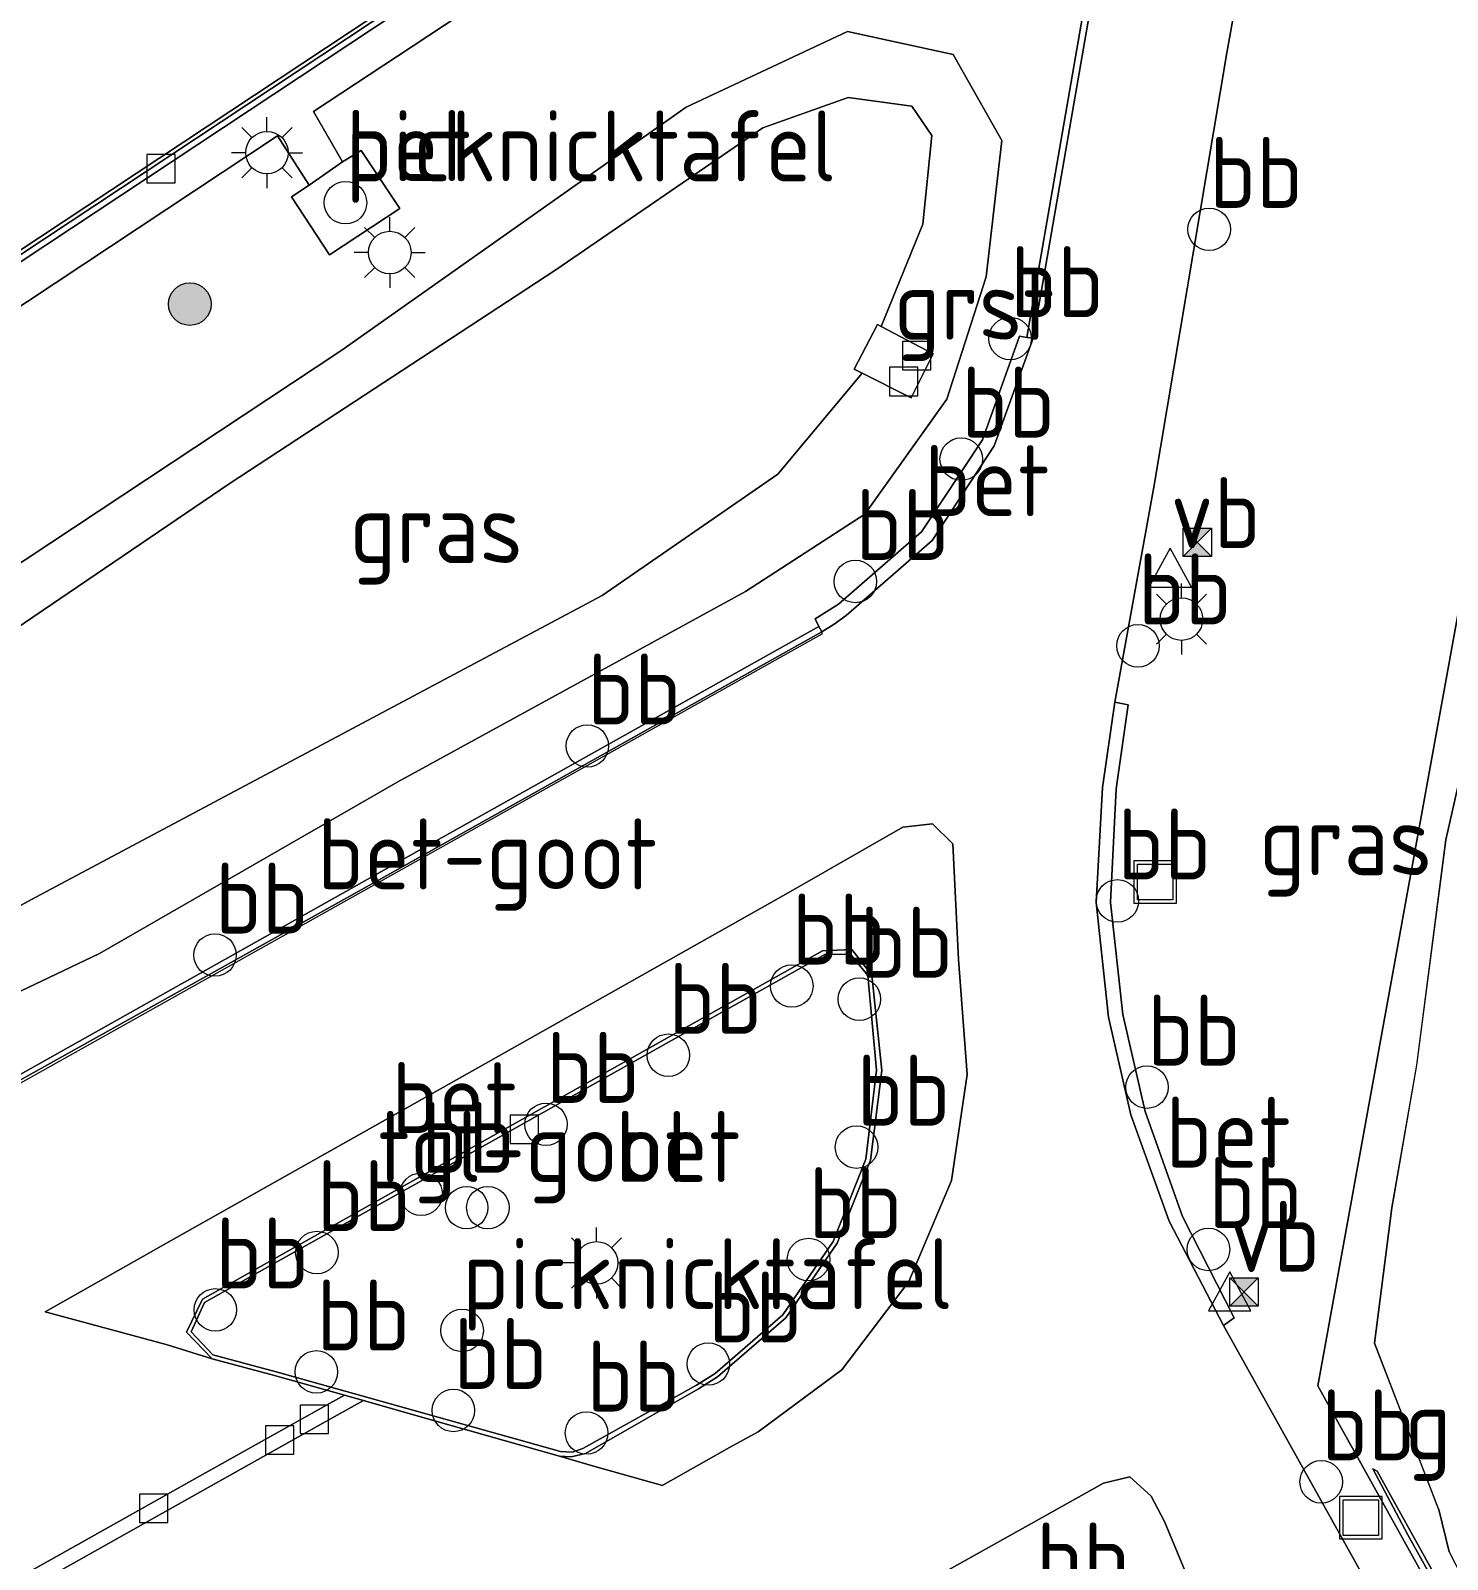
# Model space of a CAD drawing. Extents: x 253736 to 255979, y 477184 to 479215.
# Drawn here: x 255089.9 to 255139.9, y 478069.4 to 478123.2 of the extents above; entities that cross this region are included whole.
import ezdxf
from ezdxf.enums import TextEntityAlignment as Align

# ---------------------------------------------------------------- set-up
doc = ezdxf.new("R2010")
doc.units = 0
for name, color, linetype, lineweight in [('af-bs-rasterhekwerk', 8, 'hekwerk', 18), ('bp-b5-bomenstruiken', 8, 'Continuous', 18), ('bp-b5-grasland', 8, 'Continuous', 18), ('bp-bs-boom', 8, 'Continuous', 18), ('gk-b5-damwand', 8, 'damwand', 18), ('gw-bs-kruinlijn', 8, 'Continuous', 18), ('gw-bs-teenlijn', 8, 'Continuous', 18), ('mk-bs-streep 0.15', 8, 'Continuous', 18), ('og-bs-inrichtingselement', 8, 'Continuous', 18), ('og-bs-terreinafscheiding', 8, 'Continuous', 18), ('vh-b5-verh_soort', 8, 'Continuous', 18), ('vh-bs-band', 8, 'Continuous', 18), ('wh-bs-kolk', 8, 'Continuous', 18), ('wm-bs-lichtmast', 8, 'Continuous', 18), ('wm-bs-overig', 8, 'Continuous', 18), ('wm-bs-verkeersbord', 8, 'Continuous', 18)]:
    doc.layers.add(name, color=color, linetype=linetype, lineweight=lineweight)
doc.styles.add('rtw_iso', font='isocp.shx')
doc.linetypes.add('damwand', pattern='A,15,-0.01,[8,RTW.shx,S=1,R=0,X=0,Y=0],2,[8,RTW.shx,S=1,R=0,X=0,Y=0],2,[8,RTW.shx,S=1,R=0,X=0,Y=0],-0.01', length=19.02)
doc.linetypes.add('hekwerk', pattern='A,7,-1.5,[1,RTW.shx,S=0.75,R=0,X=0,Y=0],-1.5', length=10)

# ---------------------------------------------------------------- blocks, each defined once
blk = doc.blocks.new('dtb')
blk.add_circle((0, 0), 0.75)
blk = doc.blocks.new('dtbattr')
at = {"style": 'rtw_iso'}
blk.add_attdef('TAG', (0.591, 0.868), '', height=2.5, dxfattribs=at)
blk = doc.blocks.new('verkeersbord')
for p, q in [((0, 0.75), (-0.75, -0.625)), ((0.75, -0.625), (0, 0.75)), ((-0.75, -0.625), (0.75, -0.625))]:
    blk.add_line(p, q)
blk = doc.blocks.new('camera')
h = blk.add_hatch(color=256)
h.paths.add_polyline_path([(0.5, 0.5), (-0.5, 0.5), (0, 0)])
h.paths.add_polyline_path([(0, 0), (-0.5, -0.5), (0.5, -0.5)])
for p, q in [((-0.5, 0.5), (0.5, -0.5)), ((0.5, 0.5), (-0.5, -0.5))]:
    blk.add_line(p, q)
blk.add_lwpolyline([(-0.5, 0.5), (0.5, 0.5), (0.5, -0.5), (-0.5, -0.5)], close=True)
blk = doc.blocks.new('kolk')
blk.add_lwpolyline([(-0.5, -0.5), (0.5, -0.5), (0.5, 0.5), (-0.5, 0.5)], close=True)
blk = doc.blocks.new('put')
for p, q in [((0.75, 0.75), (-0.75, 0.75)), ((-0.75, 0.75), (-0.75, -0.75)), ((0.75, -0.75), (0.75, 0.75)), ((-0.75, -0.75), (0.75, -0.75))]:
    blk.add_line(p, q)
blk.add_lwpolyline([(-0.625, 0.625), (0.625, 0.625), (0.625, -0.625), (-0.625, -0.625)], close=True)
blk = doc.blocks.new('dtbattr-r')
at = {"style": 'rtw_iso'}
blk.add_attdef('TAG', text='', height=2.5, dxfattribs=at).set_placement((0, 0), align=Align.MIDDLE_CENTER)
blk = doc.blocks.new('RW1 Buren totaal_ACAD_1_FMEBLOCK100')
at = {"layer": 'bp-b5-grasland'}
for points in [[(-34.17, -18.289, 24.151), (-23.501, -11.047, 24.198), (-17.644, -7.269, 24.278), (-16.539, -6.826, 24.276), (-14.115, -6.93, 24.215), (-6.574, -1.961, 24.227), (-4.51, 1.232, 24.232), (7.27, 9.008, 24.136), (24.161, 20.183, 24.094), (35.281, 27.547, 24.163), (47.452, 36.133, 24.307), (53.141, 38.802, 24.181), (56.862, 37.99, 24.274), (58.58, 34.962, 24.379), (58.025, 30.156, 24.358), (56.639, 25.837, 24.455), (53.751, 21.786, 24.432), (49.54, 19.062, 24.454), (37.295, 12.35, 24.421), (26.783, 6.299, 24.487), (19.424, 2.795, 24.483), (6.362, -4.228, 24.5), (-8.06, -12.334, 24.465), (-22.684, -20.446, 24.483)], [(13.242, 2.142, 23.614), (24.53, 8.292, 23.586), (44.496, 18.919, 23.609), (50.681, 23.199, 23.588), (53.654, 26.76, 23.654), (55.383, 25.886, 24.206), (56.154, 27.434, 24.199), (54.321, 28.401, 23.615), (55.794, 32.015, 23.534), (56.113, 35.137, 23.497), (55.405, 36.165, 23.487), (53.159, 36.473, 23.523), (50.155, 35.403, 23.501), (42.863, 30.398, 23.463), (31.38, 22.882, 23.545), (11.49, 9.382, 23.533)]]:
    blk.add_polyline3d(points, dxfattribs=at)
blk = doc.blocks.new('RW1 Buren totaal_ACAD_1_FMEBLOCK105')
at = {"layer": 'bp-b5-grasland'}
for points in [[(69.062, 33.561, 24.571), (66.542, 19.055, 24.505), (66.29, 19.104, 24.593), (64.981, 15.441, 24.59), (62.836, 12.203, 24.588), (59.912, 9.658, 24.583), (59.091, 9.132, 24.605), (59.218, 8.861, 24.621), (43.967, 0.329, 24.58), (29.826, -7.614, 24.586)], [(12.724, 7.995, 24.374), (40.137, 26.159, 24.363), (41.256, 24.424, 24.421), (40.639, 24.013, 24.416), (41.973, 21.965, 24.408), (44.455, 23.604, 24.407), (43.094, 25.643, 24.41), (42.43, 25.249, 24.404), (41.411, 27.021, 24.421), (44.374, 28.967, 24.427), (47.129, 30.792, 24.43)], [(-15.595, -29.408, 24.483), (-0.971, -21.296, 24.465), (13.451, -13.19, 24.5), (26.513, -6.167, 24.483), (33.872, -2.663, 24.487), (44.384, 3.388, 24.421), (56.629, 10.1, 24.454), (60.841, 12.824, 24.432), (63.729, 16.875, 24.455), (65.114, 21.194, 24.358), (65.669, 26, 24.379), (63.951, 29.028, 24.274), (60.231, 29.84, 24.181), (54.541, 27.171, 24.307), (42.37, 18.585, 24.163), (31.25, 11.221, 24.094), (14.359, 0.046, 24.136), (2.58, -7.73, 24.232), (0.515, -10.923, 24.227), (-7.026, -15.891, 24.215), (-9.45, -15.788, 24.276), (-10.555, -16.231, 24.278), (-16.411, -20.009, 24.198), (-27.08, -27.251, 24.151)]]:
    blk.add_polyline3d(points, dxfattribs=at)
blk = doc.blocks.new('RW1 Buren totaal_ACAD_1_FMEBLOCK130')
at = {"layer": 'bp-b5-grasland'}
for points in [[(75.653, -35.148, 27.051), (55.988, 0.331, 24.865), (55.84, 0.406, 24.66), (57.074, -1.921, 27.047), (69.12, -23.559, 27.056)], [(-6.543, -92.416, 24.656), (71.017, -48.871, 24.634), (72.956, -30.95, 24.644), (53.905, 3.339, 24.636), (59.838, 36.011, 24.782), (60.593, 40.107, 24.766), (75.26, 119.716, 24.626)], [(65.501, 53.919, 25.283), (58.41, 22.581, 25.403), (57.384, 14.643, 25.427), (56.505, 9.61, 25.58), (55.893, 4.84, 25.664), (58.159, -1.025, 27.28), (58.524, -2.518, 27.145)]]:
    blk.add_polyline3d(points, dxfattribs=at)
blk = doc.blocks.new('prullenbak')
for centre in [(-0.375, 0), (0.375, 0)]:
    blk.add_circle(centre, 0.75)
blk = doc.blocks.new('boom')
blk.add_hatch(color=256).paths.add_polyline_path([(-0.75, 0, 1), (0.75, 0, 1)])
blk.add_circle((0, 0), 0.75)
blk = doc.blocks.new('lantaarnpaal')
for p, q in [((0, 0.75), (0, 1.25)), ((-0.884, 0.884), (-0.53, 0.53)), ((0.53, 0.53), (0.884, 0.884)), ((-0.75, 0), (-1.25, 0)), ((0.75, 0), (1.25, 0)), ((-0.53, -0.53), (-0.884, -0.884)), ((0.53, -0.53), (0.884, -0.884)), ((0, -0.75), (0, -1.25))]:
    blk.add_line(p, q)
blk.add_circle((0, 0), 0.75)
blk = doc.blocks.new('RW1 Buren totaal_ACAD_1_FMEBLOCK891')
at = {"layer": 'vh-b5-verh_soort'}
for points in [[(0.895, -8.924, 24.27), (-4.25, -7.461, 24.226), (-6.022, -6.963, 24.228), (-6.688, -6.776, 24.229), (-9.153, -6.083, 24.232), (-11.352, -5.49, 24.241), (-12.251, -4.552, 24.264), (-11.693, -3.383, 24.263), (-1.086, 2.579, 24.243), (10.157, 8.896, 24.289), (11.186, 8.943, 24.296), (11.899, 8.034, 24.311), (12.251, 4.668, 24.307), (11.844, 1.513, 24.323), (10.673, -1.412, 24.303), (8.863, -4.049, 24.294), (6.463, -6.124, 24.317), (5.79, -6.552, 24.287), (1.802, -8.826, 24.273), (1.297, -8.943, 24.28)], [(-4.23, -7.318, 24.24), (0.929, -8.763, 24.229), (1.353, -8.785, 24.235), (1.706, -8.654, 24.262), (5.715, -6.415, 24.287), (6.381, -6.003, 24.293), (8.758, -3.944, 24.302), (10.538, -1.356, 24.306), (11.69, 1.55, 24.32), (12.065, 4.68, 24.304), (11.75, 8.025, 24.322), (11.147, 8.778, 24.309), (10.234, 8.766, 24.287), (-0.939, 2.486, 24.255), (-11.615, -3.508, 24.286), (-12.091, -4.539, 24.286), (-11.322, -5.354, 24.229), (-9.098, -5.944, 24.239)]]:
    blk.add_polyline3d(points, close=True, dxfattribs=at)
blk = doc.blocks.new('RW1 Buren totaal_ACAD_1_FMEBLOCK893')
at = {"layer": 'vh-b5-verh_soort'}
for points in [[(104.639, 95.959, 24.366), (107.318, 90.855, 24.361), (109.002, 85.884, 24.341), (109.211, 80.742, 24.35), (108.54, 75.522, 24.36), (106.523, 64.277, 24.355), (103.95, 48.971, 24.464), (102.578, 41.392, 24.5), (102.139, 38.377, 24.506), (101.923, 34.328, 24.522), (102.356, 30.282, 24.515), (103.137, 26.845, 24.519), (104.494, 23.091, 24.539), (106.408, 19.418, 24.54), (112.164, 9.093, 24.55), (116.928, 0.911, 24.537)], [(79.004, 67.265, 24.259), (47.882, 46.65, 24.2)], [(62.318, 27.133, 24.465), (77.026, 35.333, 24.469), (92.245, 43.871, 24.493), (92.681, 44.134, 24.486), (93.111, 44.442, 24.491), (96.135, 47.085, 24.482), (98.318, 50.428, 24.483), (99.692, 54.217, 24.472), (102.212, 68.719, 24.438)], [(61.353, 8.505, 24.209), (66.253, 11.252, 24.213), (71.101, 13.971, 24.216), (74.96, 16.135, 24.219), (76.094, 16.77, 24.228), (77.866, 16.272, 24.226), (83.011, 14.809, 24.27), (84.166, 14.469, 24.299), (86.634, 13.772, 24.334), (86.642, 13.79, 24.338), (88.999, 15.114, 24.343), (90.001, 15.674, 24.337), (92.958, 17.857, 24.347), (95.315, 20.969, 24.368), (96.823, 24.529, 24.39), (97.369, 28.259, 24.394), (97.071, 32.313, 24.395), (96.87, 36.399, 24.417), (96.145, 37.105, 24.427), (95.099, 36.978, 24.417), (91.059, 34.672, 24.395), (79.942, 28.393, 24.322), (69.318, 22.417, 24.383), (64.875, 19.894, 24.347), (69.139, 18.752, 24.283), (70.764, 18.243, 24.241), (72.963, 17.65, 24.232), (75.428, 16.957, 24.229), (74.795, 16.603, 24.204), (70.429, 14.159, 24.206), (65.576, 11.441, 24.207), (60.674, 8.697, 24.209)], [(105.046, 10.776, 24.399), (104.331, 12.513, 24.415), (103.852, 13.403, 24.401), (103.105, 14.087, 24.444), (102.173, 13.862, 24.426), (100.012, 12.649, 24.401), (91.145, 7.687, 24.342)]]:
    blk.add_polyline3d(points, dxfattribs=at)
blk = doc.blocks.new('Deel_d28hz')
at = {"layer": 'af-bs-rasterhekwerk'}
blk.add_polyline3d([(255034.15, 477956.94, 24.624), (255074.851, 477979.718, 24.656), (255152.411, 478023.263, 24.634), (255154.35, 478041.184, 24.644), (255135.299, 478075.473, 24.636), (255141.232, 478108.145, 24.782)], dxfattribs=at)
at = {"layer": 'bp-b5-bomenstruiken'}
blk.add_polyline3d([(255139.918, 478069.616, 27.145), (255139.553, 478071.109, 27.28), (255137.287, 478076.974, 25.664), (255137.899, 478081.744, 25.58), (255138.778, 478086.777, 25.427), (255139.804, 478094.715, 25.403), (255146.895, 478126.053, 25.283)], dxfattribs=at)
at = {"layer": 'bp-b5-grasland'}
for points in [[(255156.654, 478191.85, 24.626), (255141.987, 478112.241, 24.766), (255141.232, 478108.145, 24.782), (255135.299, 478075.473, 24.636), (255154.35, 478041.184, 24.644), (255152.411, 478023.263, 24.634), (255074.851, 477979.718, 24.656)], [(255142.494, 478059.09, 24.537), (255137.73, 478067.272, 24.55), (255131.974, 478077.597, 24.54), (255132.348, 478077.866, 24.657), (255130.528, 478081.441, 24.656), (255129.213, 478085.135, 24.625), (255128.427, 478088.553, 24.622), (255127.983, 478092.509, 24.639), (255128.184, 478096.518, 24.633), (255128.611, 478099.477, 24.595), (255128.144, 478099.571, 24.5), (255129.516, 478107.15, 24.464), (255132.089, 478122.456, 24.355), (255134.106, 478133.701, 24.36), (255134.777, 478138.921, 24.35), (255134.568, 478144.063, 24.341), (255132.884, 478149.034, 24.361), (255133.414, 478149.297, 24.343), (255131.071, 478154.564, 24.347)]]:
    blk.add_polyline3d(points, dxfattribs=at)
blk.add_polyline3d([(255119.905, 478112.808, 23.615), (255119.775, 478112.877, 23.583), (255118.956, 478111.309, 23.636), (255119.237, 478111.167, 23.654), (255116.264, 478107.606, 23.588), (255110.079, 478103.326, 23.609), (255090.113, 478092.699, 23.586), (255078.825, 478086.549, 23.614), (255075.525, 478092.759, 23.539), (255077.074, 478093.789, 23.533), (255096.964, 478107.289, 23.545), (255108.446, 478114.805, 23.463), (255115.738, 478119.81, 23.501), (255118.742, 478120.88, 23.523), (255120.988, 478120.572, 23.487), (255121.696, 478119.544, 23.497), (255121.377, 478116.422, 23.534)], close=True, dxfattribs=at)
at = {"layer": 'gk-b5-damwand'}
blk.add_polyline3d([(255156.98, 478036.94, 27.046), (255150.514, 478048.575, 27.056), (255138.468, 478070.213, 27.047), (255137.234, 478072.54, 24.66), (255137.382, 478072.465, 24.865), (255157.047, 478036.986, 27.051)], close=True, dxfattribs=at)
at = {"layer": 'gw-bs-kruinlijn'}
blk.add_polyline3d([(255042.899, 478063.961, 24.483), (255057.523, 478072.073, 24.465), (255071.945, 478080.179, 24.5), (255085.007, 478087.202, 24.483), (255092.366, 478090.706, 24.487), (255102.878, 478096.757, 24.421), (255115.123, 478103.469, 24.454), (255119.335, 478106.193, 24.432), (255122.223, 478110.244, 24.455), (255123.608, 478114.563, 24.358), (255124.163, 478119.369, 24.379), (255122.445, 478122.397, 24.274), (255118.725, 478123.209, 24.181), (255113.035, 478120.54, 24.307), (255100.864, 478111.954, 24.163), (255089.744, 478104.59, 24.094), (255072.853, 478093.415, 24.136), (255061.074, 478085.639, 24.232), (255059.009, 478082.446, 24.227), (255051.468, 478077.477, 24.215), (255049.044, 478077.581, 24.276), (255047.939, 478077.138, 24.278), (255042.083, 478073.36, 24.198), (255031.414, 478066.118, 24.151)], dxfattribs=at)
at = {"layer": 'gw-bs-teenlijn'}
for points in [[(255139.553, 478071.109, 27.28), (255137.287, 478076.974, 25.664), (255137.899, 478081.744, 25.58), (255138.778, 478086.777, 25.427), (255139.804, 478094.715, 25.403), (255146.895, 478126.053, 25.283), (255149.514, 478147.346, 24.821), (255151.101, 478158.629, 24.803), (255154.526, 478175.064, 24.794), (255155.589, 478178.394, 24.722), (255157.243, 478182.969, 24.71), (255158.988, 478187.34, 24.71), (255161.428, 478191.71, 24.656), (255163.833, 478195.519, 24.626), (255166.696, 478199.657, 24.56), (255168.844, 478202.459, 24.557), (255171.998, 478205.51, 24.473), (255173.816, 478207.058, 24.377), (255176.503, 478209.431, 24.335), (255189.353, 478221.443, 26.648)], [(255075.525, 478092.759, 23.539), (255077.074, 478093.789, 23.533), (255096.964, 478107.289, 23.545), (255108.446, 478114.805, 23.463), (255115.738, 478119.81, 23.501), (255118.742, 478120.88, 23.523), (255120.988, 478120.572, 23.487), (255121.696, 478119.544, 23.497), (255121.377, 478116.422, 23.534), (255119.905, 478112.808, 23.615)], [(255119.237, 478111.167, 23.654), (255116.264, 478107.606, 23.588), (255110.079, 478103.326, 23.609), (255090.113, 478092.699, 23.586), (255078.825, 478086.549, 23.614)], [(255139.553, 478071.109, 27.28), (255139.918, 478069.616, 27.145), (255141.767, 478066.018, 27.111), (255151.195, 478049.125, 27.148), (255157.795, 478036.526, 27.099), (255156.98, 478036.94, 27.046), (255155.137, 478039.585, 24.521), (255154.428, 478037.903, 24.548), (255154.47, 478035.443, 24.555), (255154.686, 478034.358, 24.494), (255156.672, 478029.079, 24.746), (255158.034, 478025.621, 24.745), (255157.731, 478023.976, 24.718), (255153.567, 478021.645, 24.376), (255136.412, 478012.598, 24.403)]]:
    blk.add_polyline3d(points, dxfattribs=at)
at = {"layer": 'mk-bs-streep 0.15'}
blk.add_polyline3d([(255117.811, 478102.05, 24.493), (255117.817, 478101.96, 24.442), (255006.087, 478039.355, 24.414), (255004.107, 478038.22, 24.431), (255000.303, 478036.848, 24.459), (254997.16, 478036.509, 24.46), (254993.847, 478036.61, 24.514)], dxfattribs=at)
at = {"layer": 'og-bs-terreinafscheiding'}
for points in [[(255142.494, 478059.09, 24.537), (255137.73, 478067.272, 24.55), (255131.974, 478077.597, 24.54), (255132.348, 478077.866, 24.657), (255130.528, 478081.441, 24.656), (255129.213, 478085.135, 24.625), (255128.427, 478088.553, 24.622), (255127.983, 478092.509, 24.639), (255128.184, 478096.518, 24.633), (255128.611, 478099.477, 24.595), (255128.144, 478099.571, 24.5), (255129.516, 478107.15, 24.464), (255132.089, 478122.456, 24.355), (255134.106, 478133.701, 24.36), (255134.777, 478138.921, 24.35), (255134.568, 478144.063, 24.341), (255132.884, 478149.034, 24.361)], [(255029.423, 478075.677, 24.2), (255053.766, 478091.819, 24.204), (255073.448, 478104.829, 24.2), (255104.57, 478125.444, 24.259), (255104.786, 478125.649, 24.255), (255104.925, 478125.986, 24.264), (255105.871, 478130.761, 24.314), (255106.042, 478131.131, 24.326), (255106.397, 478131.44, 24.332), (255113.658, 478136.235, 24.33), (255120.974, 478141.104, 24.382), (255124.049, 478143.569, 24.435), (255126.066, 478146.006, 24.453), (255127.088, 478147.549, 24.461)], [(255127.556, 478126.93, 24.571), (255125.036, 478112.424, 24.505), (255124.784, 478112.473, 24.593), (255123.475, 478108.81, 24.59), (255121.33, 478105.572, 24.588), (255118.406, 478103.027, 24.583), (255117.585, 478102.501, 24.605), (255117.712, 478102.23, 24.621), (255102.461, 478093.698, 24.58), (255088.32, 478085.755, 24.586)], [(255029.482, 478075.294, 24.336), (255053.915, 478091.466, 24.346), (255073.483, 478104.436, 24.338), (255104.766, 478125.159, 24.375), (255105.053, 478125.471, 24.373), (255105.248, 478125.96, 24.374), (255106.222, 478130.682, 24.446), (255106.344, 478130.94, 24.44), (255106.561, 478131.183, 24.453), (255107.777, 478131.967, 24.412)], [(255100.924, 478118.618, 24.404), (255099.905, 478120.39, 24.421), (255102.868, 478122.336, 24.427), (255105.623, 478124.161, 24.43), (255106.282, 478124.877, 24.426), (255106.568, 478125.594, 24.44), (255107.777, 478131.967, 24.412)], [(255072.282, 478099.66, 24.406), (255071.218, 478101.364, 24.374), (255098.631, 478119.528, 24.363), (255099.75, 478117.793, 24.421)], [(255099.75, 478117.793, 24.421), (255099.133, 478117.382, 24.416), (255100.467, 478115.334, 24.408), (255102.949, 478116.973, 24.407), (255101.588, 478119.012, 24.41), (255100.924, 478118.618, 24.404)], [(255100.924, 478118.618, 24.404), (255099.75, 478117.793, 24.421)], [(255120.966, 478110.293, 24.206), (255119.237, 478111.167, 23.654), (255118.956, 478111.309, 23.636), (255119.775, 478112.877, 23.583), (255119.905, 478112.808, 23.615), (255121.737, 478111.841, 24.199), (255120.966, 478110.293, 24.206)], [(255108.577, 478072.988, 24.27), (255109.732, 478072.648, 24.299), (255112.2, 478071.951, 24.334), (255112.208, 478071.969, 24.338), (255114.565, 478073.293, 24.343), (255115.567, 478073.853, 24.337), (255118.524, 478076.036, 24.347), (255120.881, 478079.148, 24.368), (255122.389, 478082.708, 24.39), (255122.935, 478086.438, 24.394), (255122.637, 478090.492, 24.395), (255122.436, 478094.578, 24.417), (255121.711, 478095.284, 24.427), (255120.665, 478095.157, 24.417), (255116.625, 478092.851, 24.395), (255105.508, 478086.572, 24.322), (255094.884, 478080.596, 24.383), (255090.441, 478078.073, 24.347), (255094.705, 478076.931, 24.283), (255096.33, 478076.422, 24.241)], [(255108.577, 478072.988, 24.27), (255108.979, 478072.969, 24.28), (255109.484, 478073.086, 24.273), (255113.472, 478075.36, 24.287), (255114.145, 478075.788, 24.317), (255116.545, 478077.863, 24.294), (255118.355, 478080.5, 24.303), (255119.526, 478083.425, 24.323), (255119.933, 478086.58, 24.307), (255119.581, 478089.946, 24.311), (255118.868, 478090.855, 24.296), (255117.839, 478090.808, 24.289), (255106.596, 478084.491, 24.243), (255095.989, 478078.529, 24.263), (255095.431, 478077.36, 24.264), (255096.33, 478076.422, 24.241)], [(255096.33, 478076.422, 24.241), (255098.529, 478075.829, 24.232), (255100.994, 478075.136, 24.229)], [(255100.994, 478075.136, 24.229), (255100.361, 478074.782, 24.204), (255095.995, 478072.338, 24.206), (255091.142, 478069.62, 24.207), (255086.24, 478066.876, 24.209), (255081.214, 478064.061, 24.211), (255076.32, 478061.321, 24.213), (255075.435, 478060.826, 24.213), (255071.344, 478058.531, 24.21), (255066.391, 478055.752, 24.205), (255061.566, 478053.046, 24.201), (255057.635, 478050.841, 24.198), (255056.577, 478050.248, 24.239)], [(255101.66, 478074.949, 24.228), (255100.526, 478074.314, 24.219), (255096.667, 478072.15, 24.216), (255091.819, 478069.431, 24.213), (255086.919, 478066.684, 24.209), (255081.899, 478063.869, 24.206), (255077.011, 478061.128, 24.202), (255075.681, 478060.382, 24.201), (255072.032, 478058.338, 24.206), (255067.073, 478055.56, 24.212), (255062.244, 478052.855, 24.218), (255057.863, 478050.401, 24.224), (255057.25, 478050.058, 24.235)], [(255100.994, 478075.136, 24.229), (255101.66, 478074.949, 24.228)], [(255101.66, 478074.949, 24.228), (255103.432, 478074.451, 24.226), (255108.577, 478072.988, 24.27)], [(255156.98, 478036.94, 27.046), (255157.047, 478036.986, 27.051), (255137.382, 478072.465, 24.865), (255137.234, 478072.54, 24.66), (255138.468, 478070.213, 27.047), (255150.514, 478048.575, 27.056), (255156.98, 478036.94, 27.046)], [(255119.93, 478052.508, 24.255), (255121.232, 478052.171, 24.292), (255123.687, 478051.478, 24.352), (255124.599, 478052.083, 24.364), (255127.362, 478054.329, 24.398), (255129.576, 478057.584, 24.401), (255130.967, 478061.046, 24.422), (255131.302, 478064.834, 24.442), (255130.612, 478068.955, 24.399), (255129.897, 478070.692, 24.415), (255129.418, 478071.582, 24.401), (255128.671, 478072.266, 24.444), (255127.739, 478072.041, 24.426), (255125.578, 478070.828, 24.401), (255116.711, 478065.866, 24.342), (255106.408, 478060.1, 24.361), (255101.901, 478057.567, 24.329), (255106.201, 478056.367, 24.231), (255107.773, 478055.924, 24.203)]]:
    blk.add_polyline3d(points, dxfattribs=at)
at = {"layer": 'vh-b5-verh_soort'}
for points in [[(255073.448, 478104.829, 24.2), (255104.57, 478125.444, 24.259), (255104.786, 478125.649, 24.255), (255104.925, 478125.986, 24.264), (255105.871, 478130.761, 24.314), (255106.042, 478131.131, 24.326), (255106.397, 478131.44, 24.332), (255113.658, 478136.235, 24.33), (255120.974, 478141.104, 24.382), (255124.049, 478143.569, 24.435), (255126.066, 478146.006, 24.453), (255127.088, 478147.549, 24.461), (255126.13, 478145.819, 24.455), (255124.17, 478143.47, 24.431), (255121.06, 478140.972, 24.374), (255113.756, 478136.16, 24.337), (255106.45, 478131.356, 24.326), (255106.172, 478131.085, 24.324), (255106.01, 478130.72, 24.335), (255105.075, 478125.946, 24.261), (255104.903, 478125.583, 24.256), (255104.647, 478125.329, 24.25), (255073.54, 478104.729, 24.214)], [(255104.766, 478125.159, 24.375), (255073.483, 478104.436, 24.338)], [(255023.129, 478049.274, 24.56), (255045.782, 478061.957, 24.578), (255071.173, 478076.172, 24.59), (255087.804, 478085.525, 24.56), (255088.32, 478085.755, 24.586), (255102.461, 478093.698, 24.58), (255117.712, 478102.23, 24.621), (255117.811, 478102.05, 24.493), (255102.592, 478093.512, 24.469), (255087.884, 478085.312, 24.465), (255071.113, 478075.882, 24.452), (255045.787, 478061.717, 24.456), (255023.219, 478049.088, 24.431)], [(255073.54, 478104.729, 24.214), (255104.647, 478125.329, 24.25)], [(255073.483, 478104.436, 24.338), (255104.766, 478125.159, 24.375), (255105.053, 478125.471, 24.373), (255105.248, 478125.96, 24.374), (255106.222, 478130.682, 24.446), (255106.344, 478130.94, 24.44), (255106.561, 478131.183, 24.453), (255107.777, 478131.967, 24.412), (255106.568, 478125.594, 24.44), (255106.282, 478124.877, 24.426), (255105.623, 478124.161, 24.43), (255102.868, 478122.336, 24.427), (255099.905, 478120.39, 24.421), (255100.924, 478118.618, 24.404), (255099.75, 478117.793, 24.421), (255098.631, 478119.528, 24.363), (255071.218, 478101.364, 24.374)], [(255086.24, 478066.876, 24.209), (255091.142, 478069.62, 24.207), (255095.995, 478072.338, 24.206), (255100.361, 478074.782, 24.204), (255100.994, 478075.136, 24.229), (255101.66, 478074.949, 24.228), (255100.526, 478074.314, 24.219), (255096.667, 478072.15, 24.216), (255091.819, 478069.431, 24.213), (255086.919, 478066.684, 24.209)], [(255116.711, 478065.866, 24.342), (255125.578, 478070.828, 24.401), (255127.739, 478072.041, 24.426), (255128.671, 478072.266, 24.444), (255129.418, 478071.582, 24.401), (255129.897, 478070.692, 24.415), (255130.612, 478068.955, 24.399)]]:
    blk.add_polyline3d(points, dxfattribs=at)
for points in [[(255129.62, 478138.036, 24.445), (255127.778, 478126.898, 24.438), (255125.258, 478112.396, 24.472), (255125.036, 478112.424, 24.505), (255127.556, 478126.93, 24.571), (255129.42, 478138.071, 24.496)], [(255099.75, 478117.793, 24.421), (255100.924, 478118.618, 24.404), (255101.588, 478119.012, 24.41), (255102.949, 478116.973, 24.407), (255100.467, 478115.334, 24.408), (255099.133, 478117.382, 24.416)], [(255125.036, 478112.424, 24.505), (255125.258, 478112.396, 24.472), (255123.884, 478108.607, 24.483), (255121.701, 478105.264, 24.482), (255118.677, 478102.621, 24.491), (255118.247, 478102.313, 24.486), (255117.811, 478102.05, 24.493), (255117.712, 478102.23, 24.621), (255117.585, 478102.501, 24.605), (255118.406, 478103.027, 24.583), (255121.33, 478105.572, 24.588), (255123.475, 478108.81, 24.59), (255124.784, 478112.473, 24.593)], [(255119.905, 478112.808, 23.615), (255121.737, 478111.841, 24.199), (255120.966, 478110.293, 24.206), (255119.237, 478111.167, 23.654), (255118.956, 478111.309, 23.636), (255119.775, 478112.877, 23.583)], [(255131.974, 478077.597, 24.54), (255130.06, 478081.27, 24.539), (255128.703, 478085.024, 24.519), (255127.922, 478088.461, 24.515), (255127.489, 478092.507, 24.522), (255127.705, 478096.556, 24.506), (255128.144, 478099.571, 24.5), (255128.611, 478099.477, 24.595), (255128.184, 478096.518, 24.633), (255127.983, 478092.509, 24.639), (255128.427, 478088.553, 24.622), (255129.213, 478085.135, 24.625), (255130.528, 478081.441, 24.656), (255132.348, 478077.866, 24.657)], [(255108.577, 478072.988, 24.27), (255108.979, 478072.969, 24.28), (255109.484, 478073.086, 24.273), (255113.472, 478075.36, 24.287), (255114.145, 478075.788, 24.317), (255116.545, 478077.863, 24.294), (255118.355, 478080.5, 24.303), (255119.526, 478083.425, 24.323), (255119.933, 478086.58, 24.307), (255119.581, 478089.946, 24.311), (255118.868, 478090.855, 24.296), (255117.839, 478090.808, 24.289), (255106.596, 478084.491, 24.243), (255095.989, 478078.529, 24.263), (255095.431, 478077.36, 24.264), (255096.33, 478076.422, 24.241), (255094.705, 478076.931, 24.283), (255090.441, 478078.073, 24.347), (255094.884, 478080.596, 24.383), (255105.508, 478086.572, 24.322), (255116.625, 478092.851, 24.395), (255120.665, 478095.157, 24.417), (255121.711, 478095.284, 24.427), (255122.436, 478094.578, 24.417), (255122.637, 478090.492, 24.395), (255122.935, 478086.438, 24.394), (255122.389, 478082.708, 24.39), (255120.881, 478079.148, 24.368), (255118.524, 478076.036, 24.347), (255115.567, 478073.853, 24.337), (255114.565, 478073.293, 24.343), (255112.208, 478071.969, 24.338), (255112.2, 478071.951, 24.334), (255109.732, 478072.648, 24.299)], [(255103.452, 478074.594, 24.24), (255098.584, 478075.968, 24.239), (255096.36, 478076.558, 24.229), (255095.591, 478077.373, 24.286), (255096.067, 478078.404, 24.286), (255106.743, 478084.398, 24.255), (255117.916, 478090.678, 24.287), (255118.829, 478090.69, 24.309), (255119.432, 478089.937, 24.322), (255119.747, 478086.592, 24.304), (255119.372, 478083.462, 24.32), (255118.22, 478080.556, 24.306), (255116.44, 478077.968, 24.302), (255114.063, 478075.909, 24.293), (255113.397, 478075.497, 24.287), (255109.388, 478073.258, 24.262), (255109.035, 478073.127, 24.235), (255108.611, 478073.149, 24.229)]]:
    blk.add_polyline3d(points, close=True, dxfattribs=at)
at = {"layer": 'vh-bs-band'}
for points in [[(255117.811, 478102.05, 24.493), (255102.592, 478093.512, 24.469), (255087.884, 478085.312, 24.465), (255071.113, 478075.882, 24.452), (255045.787, 478061.717, 24.456), (255023.219, 478049.088, 24.431)], [(255029.517, 478075.567, 24.209), (255053.842, 478091.69, 24.21), (255073.54, 478104.729, 24.214), (255104.647, 478125.329, 24.25), (255104.903, 478125.583, 24.256), (255105.075, 478125.946, 24.261), (255106.01, 478130.72, 24.335), (255106.172, 478131.085, 24.324), (255106.45, 478131.356, 24.326), (255113.756, 478136.16, 24.337), (255121.06, 478140.972, 24.374), (255124.17, 478143.47, 24.431), (255126.13, 478145.819, 24.455), (255127.088, 478147.549, 24.461), (255127.46, 478147.752, 24.45), (255127.81, 478147.645, 24.45), (255128.31, 478147.025, 24.468), (255128.984, 478145.121, 24.476), (255129.307, 478144.147, 24.441)], [(255125.258, 478112.396, 24.472), (255127.778, 478126.898, 24.438), (255129.62, 478138.036, 24.445)], [(255117.811, 478102.05, 24.493), (255118.247, 478102.313, 24.486), (255118.677, 478102.621, 24.491), (255121.701, 478105.264, 24.482), (255123.884, 478108.607, 24.483), (255125.258, 478112.396, 24.472)], [(255125.036, 478112.424, 24.505), (255125.258, 478112.396, 24.472)], [(255117.811, 478102.05, 24.493), (255117.712, 478102.23, 24.621)], [(255128.144, 478099.571, 24.5), (255127.705, 478096.556, 24.506), (255127.489, 478092.507, 24.522), (255127.922, 478088.461, 24.515), (255128.703, 478085.024, 24.519), (255130.06, 478081.27, 24.539), (255131.974, 478077.597, 24.54)], [(255103.452, 478074.594, 24.24), (255108.611, 478073.149, 24.229), (255109.035, 478073.127, 24.235), (255109.388, 478073.258, 24.262), (255113.397, 478075.497, 24.287), (255114.063, 478075.909, 24.293), (255116.44, 478077.968, 24.302), (255118.22, 478080.556, 24.306), (255119.372, 478083.462, 24.32), (255119.747, 478086.592, 24.304), (255119.432, 478089.937, 24.322), (255118.829, 478090.69, 24.309), (255117.916, 478090.678, 24.287), (255106.743, 478084.398, 24.255), (255096.067, 478078.404, 24.286), (255095.591, 478077.373, 24.286), (255096.36, 478076.558, 24.229), (255098.584, 478075.968, 24.239), (255103.452, 478074.594, 24.24)]]:
    blk.add_polyline3d(points, dxfattribs=at)
at = {"layer": 'bp-b5-grasland'}
for name, p in [('RW1 Buren totaal_ACAD_1_FMEBLOCK130', (255081.3935, 478072.134)), ('RW1 Buren totaal_ACAD_1_FMEBLOCK105', (255058.494, 478093.3685)), ('RW1 Buren totaal_ACAD_1_FMEBLOCK100', (255065.5835, 478084.407))]:
    blk.add_blockref(name, p, dxfattribs=at)
ref = blk.add_blockref('dtbattr-r', (255101.171875, 478103.71875, 23.562333), dxfattribs=at)
ref.add_attrib('TAG', 'gras', dxfattribs={"layer": '0', "height": 2.5, "style": 'rtw_iso'}).set_placement((255101.171875, 478103.71875, 23.562333), align=Align.BOTTOM_LEFT)
ref = blk.add_blockref('dtbattr-r', (255133.21875, 478092.71875, 24.553627), dxfattribs=at)
ref.add_attrib('TAG', 'gras', dxfattribs={"layer": '0', "height": 2.5, "style": 'rtw_iso'}).set_placement((255133.21875, 478092.71875, 24.553627), align=Align.BOTTOM_LEFT)
ref = blk.add_blockref('dtbattr-r', (255138.359375, 478072.125, 24.890614), dxfattribs=at)
ref.add_attrib('TAG', 'gras', dxfattribs={"layer": '0', "height": 2.5, "style": 'rtw_iso'}).set_placement((255138.359375, 478072.125, 24.890614), align=Align.BOTTOM_LEFT)
at = {"layer": 'bp-bs-boom'}
blk.add_blockref('boom', (255095.545, 478113.597, 24.26), dxfattribs=at)
at = {"layer": 'og-bs-inrichtingselement'}
ref = blk.add_blockref('dtbattr', (255101.028, 478117.173, 24.41), dxfattribs=at)
ref.add_attrib('TAG', 'picknicktafel', dxfattribs={"layer": '0', "height": 2.5, "style": 'rtw_iso'}).set_placement((255101.028, 478117.173, 24.41), align=Align.BOTTOM_LEFT)
for name, p in [('dtb', (255101.028, 478117.173, 24.41)), ('camera', (255131.048, 478105.2, 24.488)), ('put', (255129.564, 478093.23, 24.659)), ('prullenbak', (255105.674, 478081.75, 25.579)), ('camera', (255132.698, 478078.773, 24.552)), ('dtb', (255105.138, 478077.421, 24.361)), ('put', (255136.808, 478070.823, 24.509))]:
    blk.add_blockref(name, p, dxfattribs=at)
ref = blk.add_blockref('dtbattr', (255105.138, 478077.421, 24.361), dxfattribs=at)
ref.add_attrib('TAG', 'picknicktafel', dxfattribs={"layer": '0', "height": 2.5, "style": 'rtw_iso'}).set_placement((255105.138, 478077.421, 24.361), align=Align.BOTTOM_LEFT)
at = {"layer": 'vh-b5-verh_soort'}
for name, p in [('RW1 Buren totaal_ACAD_1_FMEBLOCK893', (255025.566, 478058.179)), ('RW1 Buren totaal_ACAD_1_FMEBLOCK891', (255107.682, 478081.912))]:
    blk.add_blockref(name, p, dxfattribs=at)
ref = blk.add_blockref('dtbattr-r', (255101.039062, 478117.1875, 24.412429), dxfattribs=at)
ref.add_attrib('TAG', 'bet', dxfattribs={"layer": '0', "height": 2.5, "style": 'rtw_iso'}).set_placement((255101.039062, 478117.1875, 24.412429), align=Align.BOTTOM_LEFT)
ref = blk.add_blockref('dtbattr-r', (255120.351562, 478111.59375, 23.786857), dxfattribs=at)
ref.add_attrib('TAG', 'grst', dxfattribs={"layer": '0', "height": 2.5, "style": 'rtw_iso'}).set_placement((255120.351562, 478111.59375, 23.786857), align=Align.BOTTOM_LEFT)
ref = blk.add_blockref('dtbattr-r', (255121.421875, 478105.375, 24.5355), dxfattribs=at)
ref.add_attrib('TAG', 'bet', dxfattribs={"layer": '0', "height": 2.5, "style": 'rtw_iso'}).set_placement((255121.421875, 478105.375, 24.5355), align=Align.BOTTOM_LEFT)
ref = blk.add_blockref('dtbattr-r', (255100.03125, 478092.21875, 24.452556), dxfattribs=at)
ref.add_attrib('TAG', 'bet-goot', dxfattribs={"layer": '0', "height": 2.5, "style": 'rtw_iso'}).set_placement((255100.03125, 478092.21875, 24.452556), align=Align.BOTTOM_LEFT)
ref = blk.add_blockref('dtbattr-r', (255102.648438, 478083.625, 24.324771), dxfattribs=at)
ref.add_attrib('TAG', 'bet', dxfattribs={"layer": '0', "height": 2.5, "style": 'rtw_iso'}).set_placement((255102.648438, 478083.625, 24.324771), align=Align.BOTTOM_LEFT)
ref = blk.add_blockref('dtbattr-r', (255129.921875, 478082.40625, 24.573867), dxfattribs=at)
ref.add_attrib('TAG', 'bet', dxfattribs={"layer": '0', "height": 2.5, "style": 'rtw_iso'}).set_placement((255129.921875, 478082.40625, 24.573867), align=Align.BOTTOM_LEFT)
ref = blk.add_blockref('dtbattr-r', (255102.15625, 478081.90625, 24.274425), dxfattribs=at)
ref.add_attrib('TAG', 'tgl-goot', dxfattribs={"layer": '0', "height": 2.5, "style": 'rtw_iso'}).set_placement((255102.15625, 478081.90625, 24.274425), align=Align.BOTTOM_LEFT)
ref = blk.add_blockref('dtbattr-r', (255110.53125, 478081.90625, 24.275316), dxfattribs=at)
ref.add_attrib('TAG', 'bet', dxfattribs={"layer": '0', "height": 2.5, "style": 'rtw_iso'}).set_placement((255110.53125, 478081.90625, 24.275316), align=Align.BOTTOM_LEFT)
at = {"layer": 'wh-bs-kolk'}
for p in [(255094.529, 478118.377, 24.334), (255121.158, 478111.777, 24.057), (255120.702, 478110.87, 24.076), (255107.331, 478084.511, 24.374), (255099.936, 478074.286, 24.133), (255098.707, 478073.56, 24.163), (255094.266, 478071.148, 24.175)]:
    blk.add_blockref('kolk', p, dxfattribs=at)
at = {"layer": 'wm-bs-lichtmast'}
for p in [(255098.263, 478118.936, 24.258), (255102.589, 478115.417, 24.302), (255130.489, 478102.496, 24.495), (255109.875, 478079.801, 24.401)]:
    blk.add_blockref('lantaarnpaal', p, dxfattribs=at)
at = {"layer": 'wm-bs-overig'}
ref = blk.add_blockref('dtbattr', (255131.465, 478116.234, 24.354), dxfattribs=at)
ref.add_attrib('TAG', 'bb', dxfattribs={"layer": '0', "height": 2.5, "style": 'rtw_iso'}).set_placement((255131.465, 478116.234, 24.354), align=Align.BOTTOM_LEFT)
for p in [(255131.465, 478116.234, 24.354), (255124.451, 478112.384, 24.554), (255122.73, 478108.136, 24.576), (255118.998, 478103.823, 24.577), (255128.956, 478101.553, 24.501), (255109.552, 478098.024, 24.599), (255128.231, 478092.562, 24.669), (255096.431, 478090.655, 24.558), (255116.758, 478089.562, 24.47), (255119.139, 478089.099, 24.483), (255112.408, 478087.121, 24.431), (255129.275, 478086, 24.655), (255108.096, 478084.687, 24.41), (255119.041, 478083.884, 24.474), (255103.695, 478082.222, 24.438), (255100.022, 478080.168, 24.452), (255117.347, 478079.92, 24.45), (255131.439, 478080.276, 24.662), (255096.443, 478078.147, 24.439), (255113.816, 478076.24, 24.441), (255100.004, 478075.959, 24.37), (255104.832, 478074.603, 24.384), (255109.524, 478073.807, 24.431), (255135.415, 478072.085, 24.567)]:
    blk.add_blockref('dtb', p, dxfattribs=at)
ref = blk.add_blockref('dtbattr', (255124.451, 478112.384, 24.554), dxfattribs=at)
ref.add_attrib('TAG', 'bb', dxfattribs={"layer": '0', "height": 2.5, "style": 'rtw_iso'}).set_placement((255124.451, 478112.384, 24.554), align=Align.BOTTOM_LEFT)
ref = blk.add_blockref('dtbattr', (255122.73, 478108.136, 24.576), dxfattribs=at)
ref.add_attrib('TAG', 'bb', dxfattribs={"layer": '0', "height": 2.5, "style": 'rtw_iso'}).set_placement((255122.73, 478108.136, 24.576), align=Align.BOTTOM_LEFT)
ref = blk.add_blockref('dtbattr', (255118.998, 478103.823, 24.577), dxfattribs=at)
ref.add_attrib('TAG', 'bb', dxfattribs={"layer": '0', "height": 2.5, "style": 'rtw_iso'}).set_placement((255118.998, 478103.823, 24.577), align=Align.BOTTOM_LEFT)
ref = blk.add_blockref('dtbattr', (255128.956, 478101.553, 24.501), dxfattribs=at)
ref.add_attrib('TAG', 'bb', dxfattribs={"layer": '0', "height": 2.5, "style": 'rtw_iso'}).set_placement((255128.956, 478101.553, 24.501), align=Align.BOTTOM_LEFT)
ref = blk.add_blockref('dtbattr', (255109.552, 478098.024, 24.599), dxfattribs=at)
ref.add_attrib('TAG', 'bb', dxfattribs={"layer": '0', "height": 2.5, "style": 'rtw_iso'}).set_placement((255109.552, 478098.024, 24.599), align=Align.BOTTOM_LEFT)
ref = blk.add_blockref('dtbattr', (255128.231, 478092.562, 24.669), dxfattribs=at)
ref.add_attrib('TAG', 'bb', dxfattribs={"layer": '0', "height": 2.5, "style": 'rtw_iso'}).set_placement((255128.231, 478092.562, 24.669), align=Align.BOTTOM_LEFT)
ref = blk.add_blockref('dtbattr', (255096.431, 478090.655, 24.558), dxfattribs=at)
ref.add_attrib('TAG', 'bb', dxfattribs={"layer": '0', "height": 2.5, "style": 'rtw_iso'}).set_placement((255096.431, 478090.655, 24.558), align=Align.BOTTOM_LEFT)
ref = blk.add_blockref('dtbattr', (255116.758, 478089.562, 24.47), dxfattribs=at)
ref.add_attrib('TAG', 'bb', dxfattribs={"layer": '0', "height": 2.5, "style": 'rtw_iso'}).set_placement((255116.758, 478089.562, 24.47), align=Align.BOTTOM_LEFT)
ref = blk.add_blockref('dtbattr', (255119.139, 478089.099, 24.483), dxfattribs=at)
ref.add_attrib('TAG', 'bb', dxfattribs={"layer": '0', "height": 2.5, "style": 'rtw_iso'}).set_placement((255119.139, 478089.099, 24.483), align=Align.BOTTOM_LEFT)
ref = blk.add_blockref('dtbattr', (255112.408, 478087.121, 24.431), dxfattribs=at)
ref.add_attrib('TAG', 'bb', dxfattribs={"layer": '0', "height": 2.5, "style": 'rtw_iso'}).set_placement((255112.408, 478087.121, 24.431), align=Align.BOTTOM_LEFT)
ref = blk.add_blockref('dtbattr', (255129.275, 478086, 24.655), dxfattribs=at)
ref.add_attrib('TAG', 'bb', dxfattribs={"layer": '0', "height": 2.5, "style": 'rtw_iso'}).set_placement((255129.275, 478086, 24.655), align=Align.BOTTOM_LEFT)
ref = blk.add_blockref('dtbattr', (255108.096, 478084.687, 24.41), dxfattribs=at)
ref.add_attrib('TAG', 'bb', dxfattribs={"layer": '0', "height": 2.5, "style": 'rtw_iso'}).set_placement((255108.096, 478084.687, 24.41), align=Align.BOTTOM_LEFT)
ref = blk.add_blockref('dtbattr', (255119.041, 478083.884, 24.474), dxfattribs=at)
ref.add_attrib('TAG', 'bb', dxfattribs={"layer": '0', "height": 2.5, "style": 'rtw_iso'}).set_placement((255119.041, 478083.884, 24.474), align=Align.BOTTOM_LEFT)
ref = blk.add_blockref('dtbattr', (255103.695, 478082.222, 24.438), dxfattribs=at)
ref.add_attrib('TAG', 'bb', dxfattribs={"layer": '0', "height": 2.5, "style": 'rtw_iso'}).set_placement((255103.695, 478082.222, 24.438), align=Align.BOTTOM_LEFT)
ref = blk.add_blockref('dtbattr', (255100.022, 478080.168, 24.452), dxfattribs=at)
ref.add_attrib('TAG', 'bb', dxfattribs={"layer": '0', "height": 2.5, "style": 'rtw_iso'}).set_placement((255100.022, 478080.168, 24.452), align=Align.BOTTOM_LEFT)
ref = blk.add_blockref('dtbattr', (255131.439, 478080.276, 24.662), dxfattribs=at)
ref.add_attrib('TAG', 'bb', dxfattribs={"layer": '0', "height": 2.5, "style": 'rtw_iso'}).set_placement((255131.439, 478080.276, 24.662), align=Align.BOTTOM_LEFT)
ref = blk.add_blockref('dtbattr', (255117.347, 478079.92, 24.45), dxfattribs=at)
ref.add_attrib('TAG', 'bb', dxfattribs={"layer": '0', "height": 2.5, "style": 'rtw_iso'}).set_placement((255117.347, 478079.92, 24.45), align=Align.BOTTOM_LEFT)
ref = blk.add_blockref('dtbattr', (255096.443, 478078.147, 24.439), dxfattribs=at)
ref.add_attrib('TAG', 'bb', dxfattribs={"layer": '0', "height": 2.5, "style": 'rtw_iso'}).set_placement((255096.443, 478078.147, 24.439), align=Align.BOTTOM_LEFT)
ref = blk.add_blockref('dtbattr', (255113.816, 478076.24, 24.441), dxfattribs=at)
ref.add_attrib('TAG', 'bb', dxfattribs={"layer": '0', "height": 2.5, "style": 'rtw_iso'}).set_placement((255113.816, 478076.24, 24.441), align=Align.BOTTOM_LEFT)
ref = blk.add_blockref('dtbattr', (255100.004, 478075.959, 24.37), dxfattribs=at)
ref.add_attrib('TAG', 'bb', dxfattribs={"layer": '0', "height": 2.5, "style": 'rtw_iso'}).set_placement((255100.004, 478075.959, 24.37), align=Align.BOTTOM_LEFT)
ref = blk.add_blockref('dtbattr', (255104.832, 478074.603, 24.384), dxfattribs=at)
ref.add_attrib('TAG', 'bb', dxfattribs={"layer": '0', "height": 2.5, "style": 'rtw_iso'}).set_placement((255104.832, 478074.603, 24.384), align=Align.BOTTOM_LEFT)
ref = blk.add_blockref('dtbattr', (255109.524, 478073.807, 24.431), dxfattribs=at)
ref.add_attrib('TAG', 'bb', dxfattribs={"layer": '0', "height": 2.5, "style": 'rtw_iso'}).set_placement((255109.524, 478073.807, 24.431), align=Align.BOTTOM_LEFT)
ref = blk.add_blockref('dtbattr', (255135.415, 478072.085, 24.567), dxfattribs=at)
ref.add_attrib('TAG', 'bb', dxfattribs={"layer": '0', "height": 2.5, "style": 'rtw_iso'}).set_placement((255135.415, 478072.085, 24.567), align=Align.BOTTOM_LEFT)
ref = blk.add_blockref('dtbattr', (255125.363, 478067.396, 24.471), dxfattribs=at)
ref.add_attrib('TAG', 'bb', dxfattribs={"layer": '0', "height": 2.5, "style": 'rtw_iso'}).set_placement((255125.363, 478067.396, 24.471), align=Align.BOTTOM_LEFT)
at = {"layer": 'wm-bs-verkeersbord'}
ref = blk.add_blockref('dtbattr', (255130.094, 478104.244, 24.43), dxfattribs=at)
ref.add_attrib('TAG', 'vb', dxfattribs={"layer": '0', "height": 2.5, "style": 'rtw_iso'}).set_placement((255130.094, 478104.244, 24.43), align=Align.BOTTOM_LEFT)
for p in [(255130.094, 478104.244, 24.43), (255132.189, 478078.732, 24.617)]:
    blk.add_blockref('verkeersbord', p, dxfattribs=at)
ref = blk.add_blockref('dtbattr', (255132.189, 478078.732, 24.617), dxfattribs=at)
ref.add_attrib('TAG', 'vb', dxfattribs={"layer": '0', "height": 2.5, "style": 'rtw_iso'}).set_placement((255132.189, 478078.732, 24.617), align=Align.BOTTOM_LEFT)

msp = doc.modelspace()

# ---------------------------------------------------------------- block references
at = {"linetype": 'ByBlock'}
msp.add_blockref('Deel_d28hz', (0, 0), dxfattribs=at)
msp.add_blockref('Deel_d28hz', (0, 0), dxfattribs=at)

doc.saveas('drawing.dxf')
